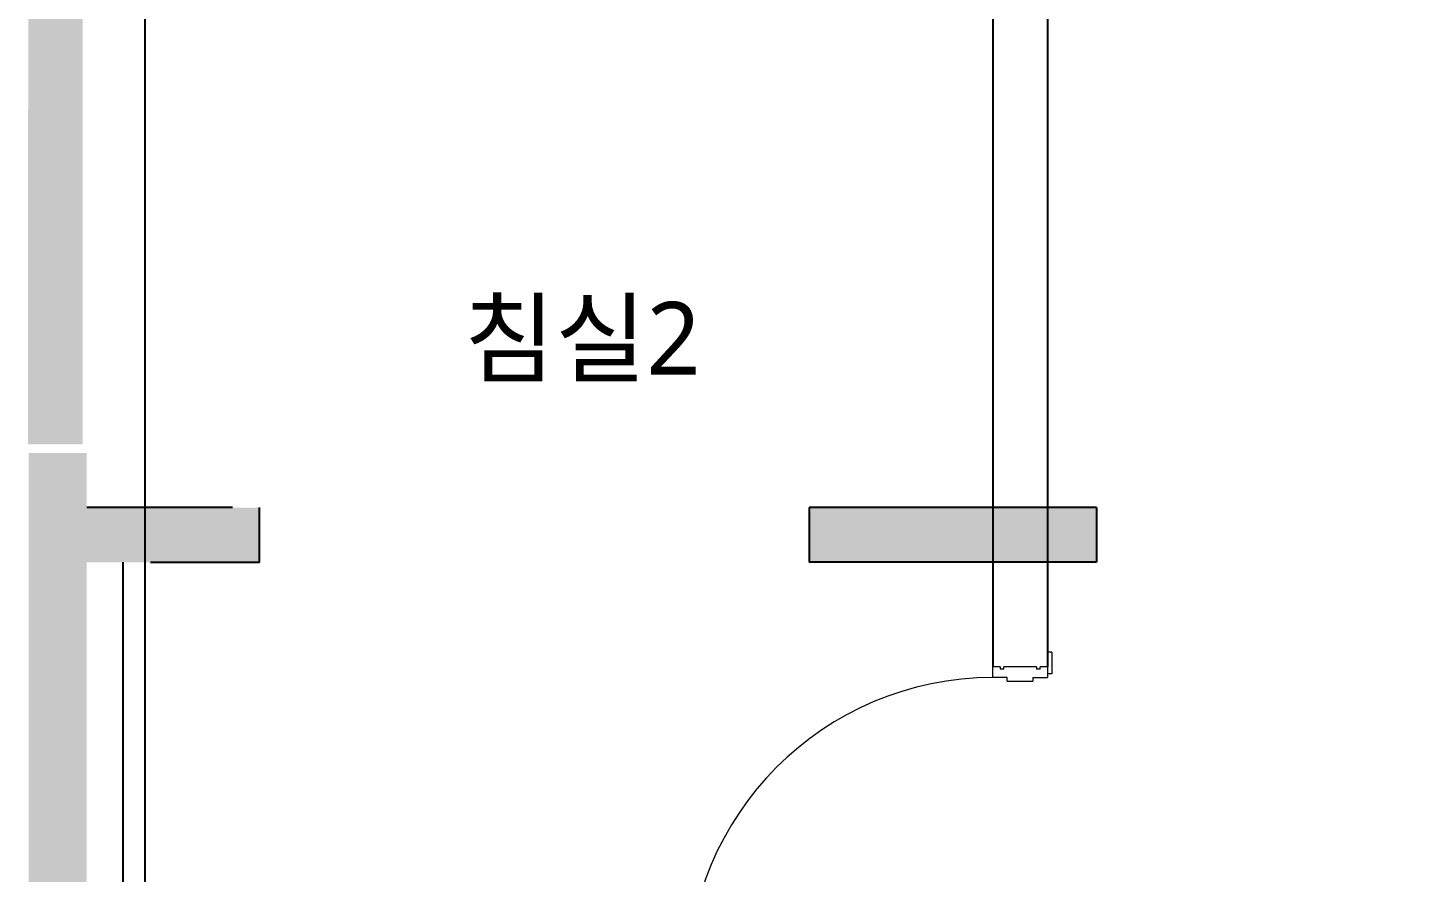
# Model space of a CAD drawing. Header units: inches. Extents: x 5877 to 13759, y 12099 to 29642.
# Drawn here: x 5877 to 9725, y 23618 to 25939 of the extents above; entities that cross this region are included whole.
import ezdxf
from ezdxf.enums import TextEntityAlignment as Align

# ---------------------------------------------------------------- set-up
doc = ezdxf.new("R2010")
doc.units = ezdxf.units.IN
doc.header["$MEASUREMENT"] = 0
for name, color, linetype in [('A-COL', 2, 'Continuous'), ('A-FIN1', 6, 'Continuous'), ('A-TXT1', 3, 'Continuous'), ('A-WALD', 7, 'Continuous')]:
    doc.layers.add(name, color=color, linetype=linetype)
doc.layers.add('A-DOOR', color=31, linetype='Continuous', lineweight=18)
doc.layers.add('Z-Defpoints', color=155, linetype='Continuous', plot=False)
doc.styles.add('맑은 고딕', font='')
doc.styles.get('맑은 고딕').set_extended_font_data('Malgun Gothic')

msp = doc.modelspace()

# ---------------------------------------------------------------- hatches: boundary and pattern name
at = {"layer": 'A-TXT1', "true_color": 0xf4ee51, "transparency": 33554687}
h = msp.add_hatch(color=41, dxfattribs=at)
h.dxf.hatch_style = 1
h.paths.add_polyline_path([(6028.6, 28010), (6028.6, 28010), (6028.6, 28160), (5878.6, 28160), (5877, 24795.6), (6027, 24795.6)])
h.paths.add_polyline_path([(6028.6, 28160), (6028.6, 28010), (6543.6, 28010), (6543.6, 28160)])
at = {"layer": 'A-TXT1'}
h = msp.add_hatch(color=1, dxfattribs=at)
h.dxf.hatch_style = 1
h.paths.add_polyline_path([(12383.6, 21207), (12383.6, 21357), (11068.6, 21357), (9973.6, 21357), (9823.6, 21357), (9823.6, 21207)])
h.paths.add_polyline_path([(5878.6, 24772), (5878.6, 14012), (6038.6, 14012), (6038.6, 24772)])
at = {"layer": 'A-TXT1', "true_color": 0xadddf7, "transparency": 33554687}
h = msp.add_hatch(color=141, dxfattribs=at)
h.dxf.hatch_style = 1
h.paths.add_polyline_path([(6513.6, 24622), (6198.6, 24622), (6198.6, 24472), (6438.6, 24472), (6513.6, 24472)])
h.paths.add_polyline_path([(6198.6, 24622), (6138.6, 24622), (6038.6, 24622), (6038.6, 24472), (6198.6, 24472)])
h.paths.add_polyline_path([(8528.6, 24622), (8023.6, 24622), (8023.6, 24472), (8528.6, 24472)])
h.paths.add_polyline_path([(8678.6, 24622), (8528.6, 24622), (8528.6, 24472), (8678.6, 24472)])
h.paths.add_polyline_path([(8813.6, 24622), (8678.6, 24622), (8678.6, 24472), (8813.6, 24472)])
h.paths.add_polyline_path([(10423.6, 24522), (10148.6, 24522), (10148.6, 24622), (10138.6, 24622), (10138.6, 24472), (10423.6, 24472)])
h.paths.add_polyline_path([(10193.6, 24565), (10178.6, 24565), (10178.6, 24622), (10148.6, 24622), (10148.6, 24522), (10193.6, 24522)])
h.paths.add_polyline_path([(10423.6, 24565), (10193.6, 24565), (10193.6, 24522), (10423.6, 24522)], flags=17)
h.paths.add_polyline_path([(10423.6, 24622), (10178.6, 24622), (10178.6, 24565), (10423.6, 24565)])
at = {"layer": 'A-TXT1', "true_color": 0xadddf7, "transparency": 33554534}
h = msp.add_hatch(color=141, dxfattribs=at)
h.dxf.hatch_style = 1
h.paths.add_polyline_path([(8528.6, 24472), (8528.6, 24622), (8023.6, 24622), (8023.6, 24472)])
h.paths.add_polyline_path([(8678.6, 24472), (8813.6, 24472), (8813.6, 24622), (8678.6, 24622)])
h.paths.add_polyline_path([(8678.6, 24622), (8528.6, 24622), (8528.6, 24472), (8678.6, 24472)])
h.paths.add_polyline_path([(6438.6, 24472), (6513.6, 24472), (6513.6, 24622), (6198.6, 24622), (6198.6, 24472)])
h.paths.add_polyline_path([(6038.6, 24622), (6038.6, 24472), (6198.6, 24472), (6198.6, 24622), (6138.6, 24622)])

# ---------------------------------------------------------------- linework, layer by layer
at = {"layer": 'A-COL', "color": 0}
for p, q in [((6438.6, 24622), (6038.6, 24622)), ((6513.6, 24472), (6513.6, 24622)), ((8023.6, 24622), (8023.6, 24472)), ((8813.6, 24622), (8023.6, 24622)), ((8813.6, 24622), (8813.6, 24472)), ((6213.6, 24472), (6513.6, 24472)), ((8813.6, 24472), (8023.6, 24472))]:
    msp.add_line(p, q, dxfattribs=at)
at = {"layer": 'A-DOOR', "color": 0}
for p, q in [((8678.6, 24225), (8678.6, 24225)), ((8690.6, 24225), (8678.6, 24225)), ((8678.6, 24225), (8678.6, 24155)), ((8690.6, 24225), (8690.6, 24165)), ((8690.6, 24225), (8690.6, 24225)), ((8528.6, 24155), (8528.6, 24185)), ((8548.6, 24185), (8528.6, 24185)), ((8528.6, 24185), (8528.6, 24185)), ((8548.6, 24185), (8548.6, 24185)), ((8548.6, 24185), (8548.6, 24178)), ((8558.6, 24178), (8548.6, 24178)), ((8548.6, 24178), (8548.6, 24178)), ((8558.6, 24178), (8558.6, 24185)), ((8648.6, 24185), (8558.6, 24185)), ((8558.6, 24185), (8558.6, 24185)), ((8558.6, 24178), (8558.6, 24178)), ((8648.6, 24185), (8648.6, 24185)), ((8648.6, 24185), (8648.6, 24178)), ((8658.6, 24178), (8648.6, 24178)), ((8648.6, 24178), (8648.6, 24178)), ((8658.6, 24178), (8658.6, 24185)), ((8678.6, 24185), (8658.6, 24185)), ((8658.6, 24185), (8658.6, 24185)), ((8658.6, 24178), (8658.6, 24178)), ((8678.6, 24185), (8678.6, 24185)), ((8690.6, 24165), (8678.6, 24165)), ((8678.6, 24165), (8678.6, 24165)), ((8690.6, 24165), (8690.6, 24165)), ((8568.6, 24155), (8528.6, 24155)), ((8528.6, 24155), (8528.6, 24155)), ((8568.6, 24145), (8568.6, 24155)), ((8568.6, 24155), (8568.6, 24155)), ((8568.6, 24145), (8568.6, 24145)), ((8568.6, 24145), (8638.6, 24145)), ((8638.6, 24155), (8638.6, 24155)), ((8638.6, 24155), (8678.6, 24155)), ((8638.6, 24155), (8638.6, 24145)), ((8638.6, 24145), (8638.6, 24145)), ((8678.6, 24155), (8678.6, 24155))]:
    msp.add_line(p, q, dxfattribs=at)
msp.add_arc((8528.6, 23315), 840, 90, 180, dxfattribs=at)
at = {"layer": 'A-FIN1', "color": 0, "ltscale": 200}
msp.add_line((6198.6, 13805), (6198.6, 26515), dxfattribs=at)
at = {"layer": 'A-WALD', "color": 0, "ltscale": 0.05}
for p, q in [((8528.6, 26505), (8528.6, 24185)), ((8678.6, 26495), (8678.6, 24895)), ((8678.6, 25855.9), (8678.6, 24185))]:
    msp.add_line(p, q, dxfattribs=at)
at = {"layer": 'Z-Defpoints', "color": 0}
msp.add_line((6138.6, 15202), (6138.6, 24472), dxfattribs=at)

# ---------------------------------------------------------------- texts
at = {"layer": 'A-TXT1', "color": 0, "ltscale": 20, "style": '맑은 고딕'}
msp.add_text('침실2', height=200, rotation=360, dxfattribs=at).set_placement((7400.2, 25086.8), align=Align.MIDDLE_CENTER)

doc.saveas('drawing.dxf')
